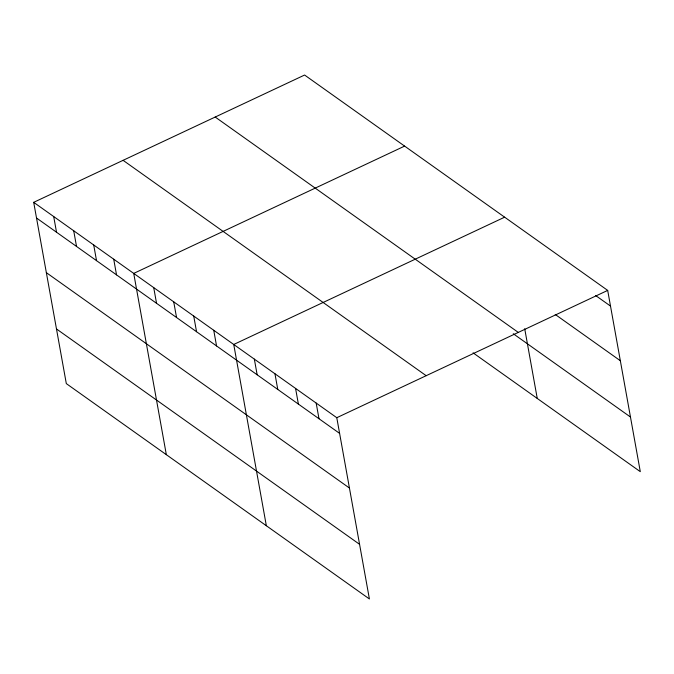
<?xml version="1.0" encoding="UTF-8"?>
<svg xmlns="http://www.w3.org/2000/svg" width="674" height="674" viewBox="0 0 674 674"><rect width="100%" height="100%" fill="white"/><g stroke="black" fill="none" stroke-linecap="round" stroke-linejoin="round"><path stroke-width="1.01" d="M33.7 202.335L336.781 417.703L369.403 598.967L66.313 383.599L33.7 202.335L304.597 75.033L607.687 290.401L640.3 471.665L473.072 352.839M404.619 146.106L133.722 273.408L166.335 454.672M504.641 217.18L233.735 344.473L266.348 525.737M336.781 417.703L607.687 290.401M595.664 295.541L610.509 306.08M555.216 314.446L620.341 360.725M215.208 117.049L518.289 332.408M513.251 333.731L630.468 417.021M123.098 160.328L426.179 375.696M36.522 218.014L339.603 433.382M46.354 272.658L349.435 488.027M56.481 328.954L359.571 544.322M524.709 328.718L537.254 398.444M316.173 403.06L318.996 418.739M295.566 388.409L298.388 404.088M274.958 373.767L277.772 389.446M254.342 359.124L257.165 374.803M213.734 330.26L216.556 345.939M193.724 316.047L196.547 331.726M173.724 301.834L176.546 317.513M153.723 287.621L156.545 303.3M113.712 259.195L116.535 274.874M93.711 244.982L96.534 260.661M73.71 230.761L76.524 246.448M53.701 216.548L56.523 232.227"/></g></svg>
